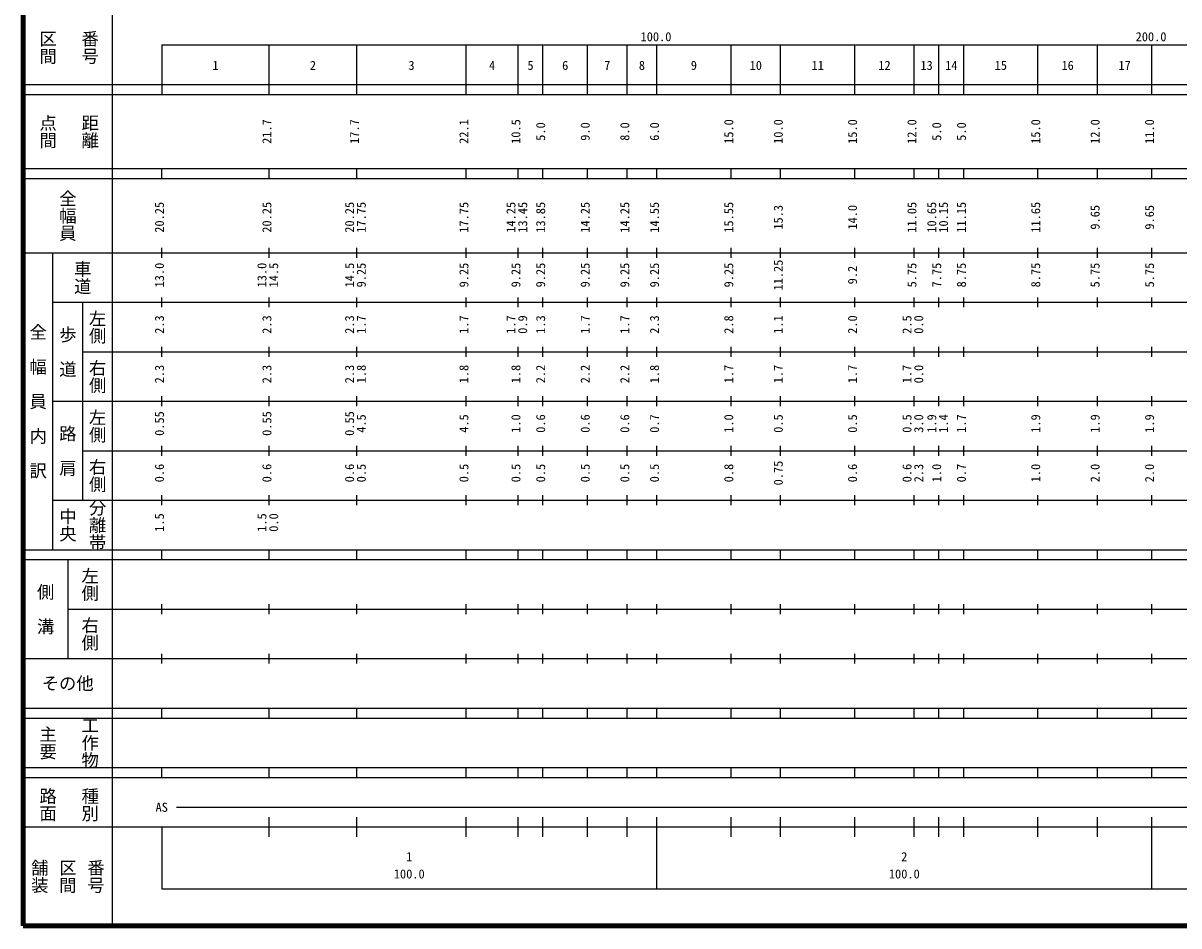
# Model space of a CAD drawing. Units: millimetres on the paper, enlarged 1000 times. Extents: x 40000 to 680000, y 20000 to 380000.
# Drawn here: x 40000 to 273468, y 20000 to 202409 of the extents above; entities that cross this region are included whole.
import ezdxf
from ezdxf.enums import TextEntityAlignment as Align

# ---------------------------------------------------------------- set-up
doc = ezdxf.new("R2010")
doc.units = ezdxf.units.MM
doc.header["$LTSCALE"] = 1000
doc.layers.add('M-TTL', color=2, linetype='Continuous', lineweight=140)
doc.layers.add('M-TTL-BAND', color=7, linetype='Continuous', lineweight=25)
doc.styles.add('@ＭＳ ゴシック', font='')
doc.styles.add('ＭＳ ゴシック', font='')
doc.styles.get('@ＭＳ ゴシック').set_extended_font_data('@MS Gothic')
doc.styles.get('ＭＳ ゴシック').set_extended_font_data('MS Gothic')

msp = doc.modelspace()

# ---------------------------------------------------------------- linework, layer by layer
at = {"layer": 'M-TTL'}
for p, q in [((40000, 380000), (40000, 20000)), ((40000, 20000), (680000, 20000))]:
    msp.add_line(p, q, dxfattribs=at)
at = {"layer": 'M-TTL-BAND'}
for p, q in [((58000, 370000), (58000, 20000)), ((68000, 198000), (579000, 198000)), ((68000, 198000), (68000, 188000)), ((89700, 188000), (89700, 198000)), ((107400, 188000), (107400, 198000)), ((129500, 188000), (129500, 198000)), ((140000, 188000), (140000, 198000)), ((145000, 188000), (145000, 198000)), ((154000, 188000), (154000, 198000)), ((162000, 188000), (162000, 198000)), ((168000, 188000), (168000, 198000)), ((183000, 188000), (183000, 198000)), ((193000, 188000), (193000, 198000)), ((208000, 188000), (208000, 198000)), ((220000, 188000), (220000, 198000)), ((225000, 188000), (225000, 198000)), ((230000, 188000), (230000, 198000)), ((245000, 188000), (245000, 198000)), ((257000, 188000), (257000, 198000)), ((268000, 188000), (268000, 198000)), ((40000, 190000), (579000, 190000)), ((40000, 188000), (579000, 188000)), ((40000, 173000), (579000, 173000)), ((68000, 171000), (68000, 173000)), ((89700, 171000), (89700, 173000)), ((107400, 171000), (107400, 173000)), ((129500, 171000), (129500, 173000)), ((140000, 171000), (140000, 173000)), ((145000, 171000), (145000, 173000)), ((154000, 171000), (154000, 173000)), ((162000, 171000), (162000, 173000)), ((168000, 171000), (168000, 173000)), ((183000, 171000), (183000, 173000)), ((193000, 171000), (193000, 173000)), ((208000, 171000), (208000, 173000)), ((220000, 171000), (220000, 173000)), ((225000, 171000), (225000, 173000)), ((230000, 171000), (230000, 173000)), ((245000, 171000), (245000, 173000)), ((257000, 171000), (257000, 173000)), ((268000, 171000), (268000, 173000)), ((40000, 171000), (579000, 171000)), ((68000, 155000), (68000, 157000)), ((89700, 155000), (89700, 157000)), ((107400, 155000), (107400, 157000)), ((129500, 155000), (129500, 157000)), ((140000, 155000), (140000, 157000)), ((145000, 155000), (145000, 157000)), ((154000, 155000), (154000, 157000)), ((162000, 155000), (162000, 157000)), ((168000, 155000), (168000, 157000)), ((183000, 155000), (183000, 157000)), ((193000, 155000), (193000, 157000)), ((208000, 155000), (208000, 157000)), ((220000, 155000), (220000, 157000)), ((225000, 155000), (225000, 157000)), ((230000, 155000), (230000, 157000)), ((245000, 155000), (245000, 157000)), ((257000, 155000), (257000, 157000)), ((268000, 155000), (268000, 157000)), ((40000, 156000), (579000, 156000)), ((46000, 96000), (46000, 156000)), ((46000, 146000), (579000, 146000)), ((52000, 146000), (52000, 106000)), ((68000, 145000), (68000, 147000)), ((89700, 145000), (89700, 147000)), ((107400, 145000), (107400, 147000)), ((129500, 145000), (129500, 147000)), ((140000, 145000), (140000, 147000)), ((145000, 145000), (145000, 147000)), ((154000, 145000), (154000, 147000)), ((162000, 145000), (162000, 147000)), ((168000, 145000), (168000, 147000)), ((183000, 145000), (183000, 147000)), ((193000, 145000), (193000, 147000)), ((208000, 145000), (208000, 147000)), ((220000, 145000), (220000, 147000)), ((225000, 145000), (225000, 147000)), ((230000, 145000), (230000, 147000)), ((245000, 145000), (245000, 147000)), ((257000, 145000), (257000, 147000)), ((268000, 145000), (268000, 147000)), ((52000, 136000), (579000, 136000)), ((68000, 135000), (68000, 137000)), ((89700, 135000), (89700, 137000)), ((107400, 135000), (107400, 137000)), ((129500, 135000), (129500, 137000)), ((140000, 135000), (140000, 137000)), ((145000, 135000), (145000, 137000)), ((154000, 135000), (154000, 137000)), ((162000, 135000), (162000, 137000)), ((168000, 135000), (168000, 137000)), ((183000, 135000), (183000, 137000)), ((193000, 135000), (193000, 137000)), ((208000, 135000), (208000, 137000)), ((220000, 135000), (220000, 137000)), ((225000, 135000), (225000, 137000)), ((230000, 135000), (230000, 137000)), ((245000, 135000), (245000, 137000)), ((257000, 135000), (257000, 137000)), ((268000, 135000), (268000, 137000)), ((68000, 125000), (68000, 127000)), ((89700, 125000), (89700, 127000)), ((107400, 125000), (107400, 127000)), ((129500, 125000), (129500, 127000)), ((140000, 125000), (140000, 127000)), ((145000, 125000), (145000, 127000)), ((154000, 125000), (154000, 127000)), ((162000, 125000), (162000, 127000)), ((168000, 125000), (168000, 127000)), ((183000, 125000), (183000, 127000)), ((193000, 125000), (193000, 127000)), ((208000, 125000), (208000, 127000)), ((220000, 125000), (220000, 127000)), ((225000, 125000), (225000, 127000)), ((230000, 125000), (230000, 127000)), ((245000, 125000), (245000, 127000)), ((257000, 125000), (257000, 127000)), ((268000, 125000), (268000, 127000)), ((46000, 126000), (579000, 126000)), ((68000, 115000), (68000, 117000)), ((89700, 115000), (89700, 117000)), ((107400, 115000), (107400, 117000)), ((129500, 115000), (129500, 117000)), ((140000, 115000), (140000, 117000)), ((145000, 115000), (145000, 117000)), ((154000, 115000), (154000, 117000)), ((162000, 115000), (162000, 117000)), ((168000, 115000), (168000, 117000)), ((183000, 115000), (183000, 117000)), ((193000, 115000), (193000, 117000)), ((208000, 115000), (208000, 117000)), ((220000, 115000), (220000, 117000)), ((225000, 115000), (225000, 117000)), ((230000, 115000), (230000, 117000)), ((245000, 115000), (245000, 117000)), ((257000, 115000), (257000, 117000)), ((268000, 115000), (268000, 117000)), ((52000, 116000), (579000, 116000)), ((46000, 106000), (579000, 106000)), ((68000, 105000), (68000, 107000)), ((89700, 105000), (89700, 107000)), ((107400, 105000), (107400, 107000)), ((129500, 105000), (129500, 107000)), ((140000, 105000), (140000, 107000)), ((145000, 105000), (145000, 107000)), ((154000, 105000), (154000, 107000)), ((162000, 105000), (162000, 107000)), ((168000, 105000), (168000, 107000)), ((183000, 105000), (183000, 107000)), ((193000, 105000), (193000, 107000)), ((208000, 105000), (208000, 107000)), ((220000, 105000), (220000, 107000)), ((225000, 105000), (225000, 107000)), ((230000, 105000), (230000, 107000)), ((245000, 105000), (245000, 107000)), ((257000, 105000), (257000, 107000)), ((268000, 105000), (268000, 107000)), ((40000, 96000), (579000, 96000)), ((68000, 94000), (68000, 96000)), ((89700, 94000), (89700, 96000)), ((107400, 94000), (107400, 96000)), ((129500, 94000), (129500, 96000)), ((140000, 94000), (140000, 96000)), ((145000, 94000), (145000, 96000)), ((154000, 94000), (154000, 96000)), ((162000, 94000), (162000, 96000)), ((168000, 94000), (168000, 96000)), ((183000, 94000), (183000, 96000)), ((193000, 94000), (193000, 96000)), ((208000, 94000), (208000, 96000)), ((220000, 94000), (220000, 96000)), ((225000, 94000), (225000, 96000)), ((230000, 94000), (230000, 96000)), ((245000, 94000), (245000, 96000)), ((257000, 94000), (257000, 96000)), ((268000, 94000), (268000, 96000)), ((40000, 94000), (579000, 94000)), ((49000, 94000), (49000, 74000)), ((68000, 83000), (68000, 85000)), ((89700, 83000), (89700, 85000)), ((107400, 83000), (107400, 85000)), ((129500, 83000), (129500, 85000)), ((140000, 83000), (140000, 85000)), ((145000, 83000), (145000, 85000)), ((154000, 83000), (154000, 85000)), ((162000, 83000), (162000, 85000)), ((168000, 83000), (168000, 85000)), ((183000, 83000), (183000, 85000)), ((193000, 83000), (193000, 85000)), ((208000, 83000), (208000, 85000)), ((220000, 83000), (220000, 85000)), ((225000, 83000), (225000, 85000)), ((230000, 83000), (230000, 85000)), ((245000, 83000), (245000, 85000)), ((257000, 83000), (257000, 85000)), ((268000, 83000), (268000, 85000)), ((49000, 84000), (579000, 84000)), ((68000, 73000), (68000, 75000)), ((89700, 73000), (89700, 75000)), ((107400, 73000), (107400, 75000)), ((129500, 73000), (129500, 75000)), ((140000, 73000), (140000, 75000)), ((145000, 73000), (145000, 75000)), ((154000, 73000), (154000, 75000)), ((162000, 73000), (162000, 75000)), ((168000, 73000), (168000, 75000)), ((183000, 73000), (183000, 75000)), ((193000, 73000), (193000, 75000)), ((208000, 73000), (208000, 75000)), ((220000, 73000), (220000, 75000)), ((225000, 73000), (225000, 75000)), ((230000, 73000), (230000, 75000)), ((245000, 73000), (245000, 75000)), ((257000, 73000), (257000, 75000)), ((268000, 73000), (268000, 75000)), ((40000, 74000), (579000, 74000)), ((40000, 64000), (579000, 64000)), ((68000, 62000), (68000, 64000)), ((89700, 62000), (89700, 64000)), ((107400, 62000), (107400, 64000)), ((129500, 62000), (129500, 64000)), ((140000, 62000), (140000, 64000)), ((145000, 62000), (145000, 64000)), ((154000, 62000), (154000, 64000)), ((162000, 62000), (162000, 64000)), ((168000, 62000), (168000, 64000)), ((183000, 62000), (183000, 64000)), ((193000, 62000), (193000, 64000)), ((208000, 62000), (208000, 64000)), ((220000, 62000), (220000, 64000)), ((225000, 62000), (225000, 64000)), ((230000, 62000), (230000, 64000)), ((245000, 62000), (245000, 64000)), ((257000, 62000), (257000, 64000)), ((268000, 62000), (268000, 64000)), ((40000, 62000), (579000, 62000)), ((40000, 52000), (579000, 52000)), ((68000, 50000), (68000, 52000)), ((89700, 50000), (89700, 52000)), ((107400, 50000), (107400, 52000)), ((129500, 50000), (129500, 52000)), ((140000, 50000), (140000, 52000)), ((145000, 50000), (145000, 52000)), ((154000, 50000), (154000, 52000)), ((162000, 50000), (162000, 52000)), ((168000, 50000), (168000, 52000)), ((183000, 50000), (183000, 52000)), ((193000, 50000), (193000, 52000)), ((208000, 50000), (208000, 52000)), ((220000, 50000), (220000, 52000)), ((225000, 50000), (225000, 52000)), ((230000, 50000), (230000, 52000)), ((245000, 50000), (245000, 52000)), ((257000, 50000), (257000, 52000)), ((268000, 50000), (268000, 52000)), ((40000, 50000), (579000, 50000)), ((71000, 44000), (469700, 44000)), ((40000, 40000), (579000, 40000)), ((68000, 40000), (68000, 27500)), ((89700, 38000), (89700, 42000)), ((107400, 38000), (107400, 42000)), ((129500, 38000), (129500, 42000)), ((140000, 38000), (140000, 42000)), ((145000, 38000), (145000, 42000)), ((154000, 38000), (154000, 42000)), ((162000, 38000), (162000, 42000)), ((168000, 27500), (168000, 42000)), ((183000, 38000), (183000, 42000)), ((193000, 38000), (193000, 42000)), ((208000, 38000), (208000, 42000)), ((220000, 38000), (220000, 42000)), ((225000, 38000), (225000, 42000)), ((230000, 38000), (230000, 42000)), ((245000, 38000), (245000, 42000)), ((257000, 38000), (257000, 42000)), ((268000, 27500), (268000, 42000)), ((68000, 27500), (579000, 27500))]:
    msp.add_line(p, q, dxfattribs=at)

# ---------------------------------------------------------------- texts
at = {"layer": 'M-TTL-BAND', "style": '@ＭＳ ゴシック'}
for s, p in [('番号', (53500, 197500)), ('区間', (45000, 197500)), ('点間', (45000, 180500)), ('距離', (53500, 180500)), ('全幅員', (49000, 163500)), ('車道', (52000, 151000)), ('左側', (55000, 141000)), ('全\u3000幅\u3000員\u3000内\u3000訳', (43000, 126000)), ('歩\u3000道', (49000, 136000)), ('右側', (55000, 131000)), ('左側', (55000, 121000)), ('路\u3000肩', (49000, 116000)), ('右側', (55000, 111000)), ('分離帯', (55000, 101000)), ('中央', (49000, 101000)), ('左側', (53500, 89000)), ('側\u3000溝', (44500, 84000)), ('右側', (53500, 79000)), ('工作物', (53500, 57000)), ('主要', (45000, 57000)), ('路面', (45000, 44500)), ('種別', (53500, 44500)), ('舗装', (43333, 30000)), ('区間', (49000, 30000)), ('番号', (54667, 30000))]:
    msp.add_text(s, height=2566, rotation=270, dxfattribs=at).set_placement(p, align=Align.MIDDLE_CENTER)
at = {"layer": 'M-TTL-BAND', "style": 'ＭＳ ゴシック'}
for s, p in [('100.0', (167844, 198195)), ('200.0', (267844, 198195)), ('1', (78850, 192405)), ('2', (98550, 192405)), ('3', (118450, 192405)), ('4', (134750, 192405)), ('5', (142500, 192405)), ('6', (149500, 192405)), ('7', (158000, 192405)), ('8', (165000, 192405)), ('9', (175500, 192405)), ('10', (188000, 192405)), ('11', (200500, 192405)), ('12', (214000, 192405)), ('13', (222500, 192405)), ('14', (227500, 192405)), ('15', (237500, 192405)), ('16', (251000, 192405)), ('17', (262500, 192405)), ('AS', (68000, 42500)), ('1', (118000, 32523)), ('2', (218000, 32523)), ('100.0', (118000, 29033)), ('100.0', (218000, 29033))]:
    msp.add_text(s, height=1833, dxfattribs=at).set_placement(p, align=Align.BOTTOM_CENTER)
for s, p in [('21.7', (90700, 180500)), ('17.7', (108400, 180500)), ('22.1', (130500, 180500)), ('10.5', (141000, 180500)), ('5.0', (146000, 180500)), ('9.0', (155000, 180500)), ('8.0', (163000, 180500)), ('6.0', (169000, 180500)), ('15.0', (184000, 180500)), ('10.0', (194000, 180500)), ('15.0', (209000, 180500)), ('12.0', (221000, 180500)), ('5.0', (226000, 180500)), ('5.0', (231000, 180500)), ('15.0', (246000, 180500)), ('12.0', (258000, 180500)), ('11.0', (269000, 180500)), ('20.25', (69000, 163174)), ('20.25', (90700, 163174)), ('20.25', (107400, 163174)), ('17.75', (109770, 163174)), ('17.75', (130500, 163174)), ('14.25', (140000, 163174)), ('13.45', (142370, 163174)), ('13.85', (146000, 163174)), ('14.25', (155000, 163174)), ('14.25', (163000, 163174)), ('14.55', (169000, 163174)), ('15.55', (184000, 163174)), ('11.05', (221000, 163174)), ('10.65', (225000, 163174)), ('10.15', (227370, 163174)), ('11.15', (231000, 163174)), ('11.65', (246000, 163174)), ('15.3', (194000, 163174)), ('14.0', (209000, 163174)), ('9.65', (258000, 163174)), ('9.65', (269000, 163174)), ('11.25', (194000, 151500)), ('13.0', (69000, 151500)), ('13.0', (89700, 151500)), ('14.5', (92070, 151500)), ('14.5', (107400, 151500)), ('9.25', (109770, 151500)), ('9.25', (130500, 151500)), ('9.25', (141000, 151500)), ('9.25', (146000, 151500)), ('9.25', (155000, 151500)), ('9.25', (163000, 151500)), ('9.25', (169000, 151500)), ('9.25', (184000, 151500)), ('9.2', (209000, 151500)), ('5.75', (221000, 151500)), ('7.75', (226000, 151500)), ('8.75', (231000, 151500)), ('8.75', (246000, 151500)), ('5.75', (258000, 151500)), ('5.75', (269000, 151500)), ('2.3', (69000, 141500)), ('2.3', (90700, 141500)), ('2.3', (107400, 141500)), ('1.7', (109770, 141500)), ('1.7', (130500, 141500)), ('1.7', (140000, 141500)), ('0.9', (142370, 141500)), ('1.3', (146000, 141500)), ('1.7', (155000, 141500)), ('1.7', (163000, 141500)), ('2.3', (169000, 141500)), ('2.8', (184000, 141500)), ('1.1', (194000, 141500)), ('2.0', (209000, 141500)), ('2.5', (220000, 141500)), ('0.0', (222370, 141500)), ('2.3', (69000, 131500)), ('2.3', (90700, 131500)), ('2.3', (107400, 131500)), ('1.8', (109770, 131500)), ('1.8', (130500, 131500)), ('1.8', (141000, 131500)), ('2.2', (146000, 131500)), ('2.2', (155000, 131500)), ('2.2', (163000, 131500)), ('1.8', (169000, 131500)), ('1.7', (184000, 131500)), ('1.7', (194000, 131500)), ('1.7', (209000, 131500)), ('1.7', (220000, 131500)), ('0.0', (222370, 131500)), ('0.55', (69000, 121500)), ('0.55', (90700, 121500)), ('0.55', (107400, 121500)), ('4.5', (109770, 121500)), ('4.5', (130500, 121500)), ('1.0', (141000, 121500)), ('0.6', (146000, 121500)), ('0.6', (155000, 121500)), ('0.6', (163000, 121500)), ('0.7', (169000, 121500)), ('1.0', (184000, 121500)), ('0.5', (194000, 121500)), ('0.5', (209000, 121500)), ('0.5', (220000, 121500)), ('3.0', (222370, 121500)), ('1.9', (225000, 121500)), ('1.4', (227370, 121500)), ('1.7', (231000, 121500)), ('1.9', (246000, 121500)), ('1.9', (258000, 121500)), ('1.9', (269000, 121500)), ('0.6', (69000, 111500)), ('0.6', (90700, 111500)), ('0.6', (107400, 111500)), ('0.5', (109770, 111500)), ('0.5', (130500, 111500)), ('0.5', (141000, 111500)), ('0.5', (146000, 111500)), ('0.5', (155000, 111500)), ('0.5', (163000, 111500)), ('0.5', (169000, 111500)), ('0.8', (184000, 111500)), ('0.75', (194000, 111500)), ('0.6', (209000, 111500)), ('0.6', (220000, 111500)), ('2.3', (222370, 111500)), ('1.0', (226000, 111500)), ('0.7', (231000, 111500)), ('1.0', (246000, 111500)), ('2.0', (258000, 111500)), ('2.0', (269000, 111500)), ('1.5', (69000, 101500)), ('1.5', (89700, 101500)), ('0.0', (92070, 101500))]:
    msp.add_text(s, height=1833, rotation=90, dxfattribs=at).set_placement(p, align=Align.BOTTOM_CENTER)
msp.add_text('その他', height=2566, dxfattribs=at).set_placement((49000, 69000), align=Align.MIDDLE_CENTER)

doc.saveas('drawing.dxf')
